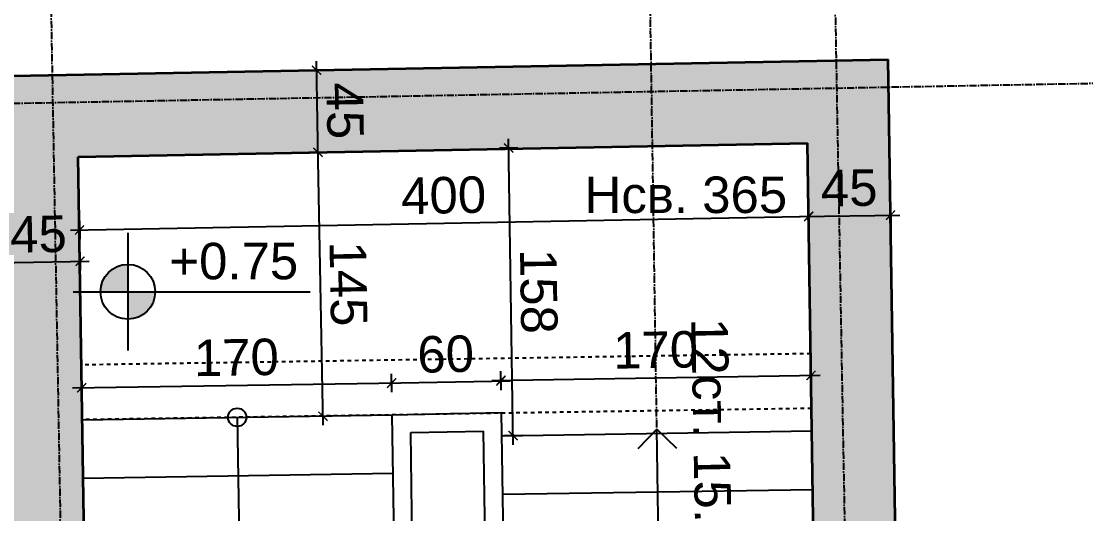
# Model space of a CAD drawing. Header units: inches. Extents: x -72385 to 39588, y -6525 to 66685.
# Drawn here: x -31193 to -30610, y 20657 to 20927 of the extents above; entities that cross this region are included whole.
import ezdxf

# ---------------------------------------------------------------- set-up
doc = ezdxf.new("R2010")
doc.units = ezdxf.units.IN
doc.header["$MEASUREMENT"] = 0
doc.linetypes.add('DashDot', pattern=[0.6, 0.4, -0.1, 0, -0.1])
doc.linetypes.add('Hidden', pattern=[0.4, 0.2, -0.2])
for name, color, linetype, lineweight in [('Изгледни линии', 253, 'Continuous', 25), ('Линия на разрез', 252, 'DashDot', 25), ('Надписи Hсв', 252, 'Continuous', 25), ('Надписи коти външни', 252, 'Continuous', 25), ('Надписи коти вътрешни', 252, 'Continuous', 25), ('Надписи нива', 252, 'Continuous', 25), ('Оси', 252, 'DashDot', 25), ('Пунктир', 253, 'Hidden', 25), ('Разрезни линии', 7, 'Continuous', 35), ('Щрих стени', 254, 'Continuous', 25)]:
    doc.layers.add(name, color=color, linetype=linetype, lineweight=lineweight)
doc.styles.add('Arial Regular', font='arial.ttf')
doc.styles.get("Standard").update_dxf_attribs({"font": 'arial.ttf'})
doc.dimstyles.new('Annotative', dxfattribs={"dimscale": 0, "dimtxt": 20, "dimasz": 5, "dimexe": 5, "dimexo": 5, "dimgap": 5, "dimtad": 1, "dimdec": 0, "dimzin": 0, "dimdsep": 46, "dimtxsty": 'Standard', "dimblk": 'ARCHTICK', "dimcen": 5, "dimdle": 5, "dimadec": 0, "dimazin": 0, "dimtfac": 1, "dimtdec": 0, "dimtofl": 0, "dimtmove": 0, "dimatfit": 3, "dimldrblk": 'ARCHTICK', "dimfxl": 5, "dimfxlon": 1, "dimtolj": 1, "dimtzin": 0, "dimarcsym": 1})

# ---------------------------------------------------------------- blocks, each defined once
blk = doc.blocks.new('_ArchTick')
at = {"color": 0, "linetype": 'ByBlock', "const_width": 0.15}
blk.add_lwpolyline([(-0.5, -0.5), (0.5, 0.5)], dxfattribs=at)
blk = doc.blocks.new('*D3663')
at = {"layer": 'Defpoints', "color": 0, "ltscale": 50, "transparency": 16777216}
for p in [(-30926.22, 20857.64), (-30762.36, 20860.17), (-30759.93, 20702.58)]:
    blk.add_point(p, dxfattribs=at)
at = {"layer": 'Надписи коти вътрешни', "color": 0, "lineweight": -2, "ltscale": 50, "transparency": 16777216}
for p, q in [((-30921.22, 20857.71), (-30931.22, 20857.56)), ((-30923.71, 20695.05), (-30926.3, 20862.64)), ((-30918.78, 20700.13), (-30928.78, 20699.97))]:
    blk.add_line(p, q, dxfattribs=at)
at = {"layer": 'Надписи коти вътрешни', "color": 0, "lineweight": -2, "ltscale": 50, "transparency": 16777216, "xscale": 5, "yscale": 5, "zscale": 5}
for p, rotation in [((-30926.22, 20857.64), 90.88539466403869), ((-30923.78, 20700.05), 270.8853946640387)]:
    blk.add_blockref('_ArchTick', p, dxfattribs=dict(at, rotation=rotation))
at = {"layer": 'Надписи коти вътрешни', "color": 0, "ltscale": 50, "transparency": 16777216, "insert": (-30909.79, 20779.08), "char_height": 20, "attachment_point": 5, "rotation": 270.88539}
blk.add_mtext('\\A1;158', dxfattribs=at)
blk = doc.blocks.new('*D3664')
at = {"layer": 'Defpoints', "color": 0, "ltscale": 50, "transparency": 16777216}
for p in [(-30990.36, 20728.88), (-31160.07, 20708.76), (-30990.09, 20711.38)]:
    blk.add_point(p, dxfattribs=at)
at = {"layer": 'Надписи коти вътрешни', "color": 0, "lineweight": -2, "ltscale": 50, "transparency": 16777216}
for p, q in [((-31160.26, 20721.26), (-31160.42, 20731.26)), ((-30990.28, 20723.88), (-30990.44, 20733.88)), ((-31165.34, 20726.18), (-30985.36, 20728.96))]:
    blk.add_line(p, q, dxfattribs=at)
at = {"layer": 'Надписи коти вътрешни', "color": 0, "lineweight": -2, "ltscale": 50, "transparency": 16777216, "xscale": 5, "yscale": 5, "zscale": 5}
for p, rotation in [((-31160.34, 20726.26), 180.8853946640363), ((-30990.36, 20728.88), 0.8853946640362843)]:
    blk.add_blockref('_ArchTick', p, dxfattribs=dict(at, rotation=rotation))
at = {"layer": 'Надписи коти вътрешни', "color": 0, "ltscale": 50, "transparency": 16777216, "insert": (-31075.58, 20742.78), "char_height": 20, "attachment_point": 5, "rotation": 0.88539}
blk.add_mtext('\\A1;170', dxfattribs=at)
blk = doc.blocks.new('*D3665')
at = {"layer": 'Defpoints', "color": 0, "ltscale": 50, "transparency": 16777216}
for p in [(-30930.46, 20730.02), (-30930.1, 20712.62), (-30990.09, 20711.38)]:
    blk.add_point(p, dxfattribs=at)
at = {"layer": 'Надписи коти вътрешни', "color": 0, "lineweight": -2, "ltscale": 50, "transparency": 16777216}
for p, q in [((-30930.36, 20725.02), (-30930.56, 20735.02)), ((-30995.45, 20728.68), (-30925.46, 20730.12)), ((-30990.34, 20723.78), (-30990.55, 20733.78))]:
    blk.add_line(p, q, dxfattribs=at)
at = {"layer": 'Надписи коти вътрешни', "color": 0, "lineweight": -2, "ltscale": 50, "transparency": 16777216, "xscale": 5, "yscale": 5, "zscale": 5}
for p, rotation in [((-30990.45, 20728.78), 181.1802608276833), ((-30930.46, 20730.02), 1.180260827683264)]:
    blk.add_blockref('_ArchTick', p, dxfattribs=dict(at, rotation=rotation))
at = {"layer": 'Надписи коти вътрешни', "color": 0, "ltscale": 50, "transparency": 16777216, "insert": (-30960.77, 20744.61), "char_height": 20, "attachment_point": 5, "rotation": 1.18026}
blk.add_mtext('\\A1;60', dxfattribs=at)
blk = doc.blocks.new('*D3666')
at = {"layer": 'Defpoints', "color": 0, "ltscale": 50, "transparency": 16777216}
for p in [(-30760.4, 20733), (-30929.91, 20699.96), (-30759.93, 20702.58)]:
    blk.add_point(p, dxfattribs=at)
at = {"layer": 'Надписи коти вътрешни', "color": 0, "lineweight": -2, "ltscale": 50, "transparency": 16777216}
for p, q in [((-30930.3, 20725.37), (-30930.45, 20735.37)), ((-30760.32, 20728), (-30760.47, 20738)), ((-30935.37, 20730.3), (-30755.4, 20733.08))]:
    blk.add_line(p, q, dxfattribs=at)
at = {"layer": 'Надписи коти вътрешни', "color": 0, "lineweight": -2, "ltscale": 50, "transparency": 16777216, "xscale": 5, "yscale": 5, "zscale": 5}
for p, rotation in [((-30760.4, 20733), 0.8853946640390069), ((-30930.38, 20730.37), 180.885394664039)]:
    blk.add_blockref('_ArchTick', p, dxfattribs=dict(at, rotation=rotation))
at = {"layer": 'Надписи коти вътрешни', "color": 0, "ltscale": 50, "transparency": 16777216, "insert": (-30845.62, 20746.9), "char_height": 20, "attachment_point": 5, "rotation": 0.88539}
blk.add_mtext('\\A1;170', dxfattribs=at)
blk = doc.blocks.new('*D3667')
at = {"layer": 'Defpoints', "color": 0, "ltscale": 50, "transparency": 16777216}
for p in [(-30762.36, 20860.17), (-31162.29, 20852.75), (-30761.62, 20820.11)]:
    blk.add_point(p, dxfattribs=at)
at = {"layer": 'Надписи коти вътрешни', "color": 0, "lineweight": -2, "ltscale": 50, "transparency": 16777216}
for p, q in [((-30761.71, 20825.11), (-30761.53, 20815.11)), ((-31166.55, 20812.6), (-30756.62, 20820.2)), ((-31161.64, 20817.69), (-31161.46, 20807.69))]:
    blk.add_line(p, q, dxfattribs=at)
at = {"layer": 'Надписи коти вътрешни', "color": 0, "lineweight": -2, "ltscale": 50, "transparency": 16777216, "xscale": 5, "yscale": 5, "zscale": 5}
for p, rotation in [((-30761.62, 20820.11), 1.062315361859178), ((-31161.55, 20812.69), 181.0623153618592)]:
    blk.add_blockref('_ArchTick', p, dxfattribs=dict(at, rotation=rotation))
at = {"layer": 'Надписи коти вътрешни', "color": 0, "ltscale": 50, "transparency": 16777216, "insert": (-30961.87, 20831.61), "char_height": 20, "attachment_point": 5, "rotation": 1.06232}
blk.add_mtext('\\A1;400', dxfattribs=at)
blk = doc.blocks.new('*D3668')
at = {"layer": 'Defpoints', "color": 0, "ltscale": 50, "transparency": 16777216}
for p in [(-31030.75, 20855.18), (-30992.79, 20855.9), (-30990.07, 20711.38)]:
    blk.add_point(p, dxfattribs=at)
at = {"layer": 'Надписи коти вътрешни', "color": 0, "lineweight": -2, "ltscale": 50, "transparency": 16777216}
for p, q in [((-31027.94, 20705.67), (-31030.84, 20860.18)), ((-31025.75, 20855.28), (-31035.74, 20855.09)), ((-31023.03, 20710.76), (-31033.03, 20710.58))]:
    blk.add_line(p, q, dxfattribs=at)
at = {"layer": 'Надписи коти вътрешни', "color": 0, "lineweight": -2, "ltscale": 50, "transparency": 16777216, "xscale": 5, "yscale": 5, "zscale": 5}
for p, rotation in [((-31030.75, 20855.18), 91.0751191790558), ((-31028.03, 20710.67), 271.0751191790558)]:
    blk.add_blockref('_ArchTick', p, dxfattribs=dict(at, rotation=rotation))
at = {"layer": 'Надписи коти вътрешни', "color": 0, "ltscale": 50, "transparency": 16777216, "insert": (-31014.18, 20783.21), "char_height": 20, "attachment_point": 5, "rotation": 271.07512}
blk.add_mtext('\\A1;145', dxfattribs=at)
blk = doc.blocks.new('*D6781')
at = {"layer": 'Defpoints', "color": 0, "ltscale": 10, "transparency": 16777216}
for p in [(-30722.28, 21133.46), (-30718.06, 20906), (-31300.8, 20895.19)]:
    blk.add_point(p, dxfattribs=at)
at = {"layer": 'Надписи коти външни', "color": 0, "lineweight": -2, "ltscale": 10, "transparency": 16777216}
for p, q in [((-30722.19, 21128.46), (-30722.37, 21138.46)), ((-31310.01, 21122.56), (-30717.28, 21133.55)), ((-31304.92, 21117.65), (-31305.11, 21127.65))]:
    blk.add_line(p, q, dxfattribs=at)
at = {"layer": 'Надписи коти външни', "color": 0, "lineweight": -2, "ltscale": 10, "transparency": 16777216, "xscale": 5, "yscale": 5, "zscale": 5}
for p, rotation in [((-30722.28, 21133.46), 1.062315361852461), ((-31305.01, 21122.65), 181.0623153618525)]:
    blk.add_blockref('_ArchTick', p, dxfattribs=dict(at, rotation=rotation))
at = {"layer": 'Надписи коти външни', "color": 0, "ltscale": 10, "transparency": 16777216, "insert": (-31013.93, 21143.27), "char_height": 20, "attachment_point": 5, "rotation": 1.06232}
blk.add_mtext('\\A1;583', dxfattribs=at)
blk = doc.blocks.new('*D6808')
at = {"layer": 'Defpoints', "color": 0, "ltscale": 10, "transparency": 16777216}
for p in [(-30724.14, 21233.44), (-30718.06, 20906), (-33769.53, 20849.42)]:
    blk.add_point(p, dxfattribs=at)
at = {"layer": 'Надписи коти външни', "color": 0, "lineweight": -2, "ltscale": 10, "transparency": 16777216}
for p, q in [((-30724.04, 21228.44), (-30724.23, 21238.44)), ((-33780.6, 21176.77), (-30719.14, 21233.54)), ((-33775.51, 21171.86), (-33775.69, 21181.86))]:
    blk.add_line(p, q, dxfattribs=at)
at = {"layer": 'Надписи коти външни', "color": 0, "lineweight": -2, "ltscale": 10, "transparency": 16777216, "xscale": 5, "yscale": 5, "zscale": 5}
for p, rotation in [((-30724.14, 21233.44), 1.062315361859038), ((-33775.6, 21176.86), 181.062315361859)]:
    blk.add_blockref('_ArchTick', p, dxfattribs=dict(at, rotation=rotation))
at = {"layer": 'Надписи коти външни', "color": 0, "ltscale": 10, "transparency": 16777216, "insert": (-32250.15, 21220.37), "char_height": 20, "attachment_point": 5, "rotation": 1.06232}
blk.add_mtext('\\A1;3052', dxfattribs=at)
blk = doc.blocks.new('*D6838')
at = {"layer": 'Defpoints', "color": 0, "ltscale": 10, "transparency": 16777216}
for p in [(-31181.59, 21174.84), (-31176.26, 20882.32), (-31746.16, 20871.93)]:
    blk.add_point(p, dxfattribs=at)
at = {"layer": 'Надписи коти външни', "color": 0, "lineweight": -2, "ltscale": 10, "transparency": 16777216}
for p, q in [((-31181.5, 21169.84), (-31181.68, 21179.84)), ((-31756.49, 21164.36), (-31176.59, 21174.93)), ((-31751.4, 21159.46), (-31751.58, 21169.45))]:
    blk.add_line(p, q, dxfattribs=at)
at = {"layer": 'Надписи коти външни', "color": 0, "lineweight": -2, "ltscale": 10, "transparency": 16777216, "xscale": 5, "yscale": 5, "zscale": 5}
for p, rotation in [((-31181.59, 21174.84), 1.043831995326631), ((-31751.49, 21164.45), 181.0438319953267)]:
    blk.add_blockref('_ArchTick', p, dxfattribs=dict(at, rotation=rotation))
at = {"layer": 'Надписи коти външни', "color": 0, "ltscale": 10, "transparency": 16777216, "insert": (-31466.82, 21184.86), "char_height": 20, "attachment_point": 5, "rotation": 1.04383}
blk.add_mtext('\\A1;570', dxfattribs=at)
blk = doc.blocks.new('*D6839')
at = {"layer": 'Defpoints', "color": 0, "ltscale": 10, "transparency": 16777216}
for p in [(-30751.76, 21182.92), (-30746.33, 20890.47), (-31176.26, 20882.5)]:
    blk.add_point(p, dxfattribs=at)
at = {"layer": 'Надписи коти външни', "color": 0, "lineweight": -2, "ltscale": 10, "transparency": 16777216}
for p, q in [((-30751.66, 21177.92), (-30751.85, 21187.92)), ((-31186.68, 21174.86), (-30746.76, 21183.01)), ((-31181.59, 21169.95), (-31181.78, 21179.95))]:
    blk.add_line(p, q, dxfattribs=at)
at = {"layer": 'Надписи коти външни', "color": 0, "lineweight": -2, "ltscale": 10, "transparency": 16777216, "xscale": 5, "yscale": 5, "zscale": 5}
for p, rotation in [((-30751.76, 21182.92), 1.062315361859432), ((-31181.68, 21174.95), 181.0623153618594)]:
    blk.add_blockref('_ArchTick', p, dxfattribs=dict(at, rotation=rotation))
at = {"layer": 'Надписи коти външни', "color": 0, "ltscale": 10, "transparency": 16777216, "insert": (-30967, 21194.15), "char_height": 20, "attachment_point": 5, "rotation": 1.06232}
blk.add_mtext('\\A1;430', dxfattribs=at)
blk = doc.blocks.new('*D6827')
at = {"layer": 'Defpoints', "color": 0, "ltscale": 10, "transparency": 16777216}
for p in [(-30396.5, 20910.97), (-30718.06, 20906), (-30702.75, 19915.26)]:
    blk.add_point(p, dxfattribs=at)
at = {"layer": 'Надписи коти външни', "color": 0, "lineweight": -2, "ltscale": 10, "transparency": 16777216}
for p, q in [((-30381.11, 19915.23), (-30396.58, 20915.97)), ((-30401.5, 20910.89), (-30391.5, 20911.05)), ((-30386.19, 19920.15), (-30376.19, 19920.3))]:
    blk.add_line(p, q, dxfattribs=at)
at = {"layer": 'Надписи коти външни', "color": 0, "lineweight": -2, "ltscale": 10, "transparency": 16777216, "xscale": 5, "yscale": 5, "zscale": 5}
for p, rotation in [((-30396.5, 20910.97), 90.88539466403769), ((-30381.19, 19920.23), 270.8853946640377)]:
    blk.add_blockref('_ArchTick', p, dxfattribs=dict(at, rotation=rotation))
at = {"layer": 'Надписи коти външни', "color": 0, "ltscale": 10, "transparency": 16777216, "insert": (-30373.63, 20415.83), "char_height": 20, "attachment_point": 5, "rotation": 270.88539}
blk.add_mtext('\\A1;990', dxfattribs=at)
blk = doc.blocks.new('*D6830')
at = {"layer": 'Defpoints', "color": 0, "ltscale": 10, "transparency": 16777216}
for p in [(-30718.06, 20906), (-30495.24, 20909.44), (-30713.66, 20620.89)]:
    blk.add_point(p, dxfattribs=at)
at = {"layer": 'Надписи коти външни', "color": 0, "lineweight": -2, "ltscale": 10, "transparency": 16777216}
for p, q in [((-30490.76, 20619.34), (-30495.32, 20914.44)), ((-30500.24, 20909.37), (-30490.24, 20909.52)), ((-30495.84, 20624.26), (-30485.84, 20624.41))]:
    blk.add_line(p, q, dxfattribs=at)
at = {"layer": 'Надписи коти външни', "color": 0, "lineweight": -2, "ltscale": 10, "transparency": 16777216, "xscale": 5, "yscale": 5, "zscale": 5}
for p, rotation in [((-30495.24, 20909.44), 90.88539466403809), ((-30490.84, 20624.34), 270.8853946640381)]:
    blk.add_blockref('_ArchTick', p, dxfattribs=dict(at, rotation=rotation))
at = {"layer": 'Надписи коти външни', "color": 0, "ltscale": 10, "transparency": 16777216, "insert": (-30477.83, 20767.12), "char_height": 20, "attachment_point": 5, "rotation": 270.88539}
blk.add_mtext('\\A1;285', dxfattribs=at)
blk = doc.blocks.new('*D7073')
at = {"layer": 'Defpoints', "color": 0, "ltscale": 10, "transparency": 16777216}
for p in [(-30446.38, 20895.93), (-30746.33, 20890.47), (-30736.15, 20330.76)]:
    blk.add_point(p, dxfattribs=at)
at = {"layer": 'Надписи коти външни', "color": 0, "lineweight": -2, "ltscale": 10, "transparency": 16777216}
for p, q in [((-30436.11, 20331.22), (-30446.47, 20900.93)), ((-30451.38, 20895.84), (-30441.38, 20896.02)), ((-30441.2, 20336.13), (-30431.2, 20336.31))]:
    blk.add_line(p, q, dxfattribs=at)
at = {"layer": 'Надписи коти външни', "color": 0, "lineweight": -2, "ltscale": 10, "transparency": 16777216, "xscale": 5, "yscale": 5, "zscale": 5}
for p, rotation in [((-30446.38, 20895.93), 91.04239604084214), ((-30436.2, 20336.22), 271.0423960408421)]:
    blk.add_blockref('_ArchTick', p, dxfattribs=dict(at, rotation=rotation))
at = {"layer": 'Надписи коти външни', "color": 0, "ltscale": 10, "transparency": 16777216, "insert": (-30426.08, 20616.35), "char_height": 20, "attachment_point": 5, "rotation": 271.0424}
blk.add_mtext('\\A1;560', dxfattribs=at)
blk = doc.blocks.new('*D7527')
at = {"layer": 'Defpoints', "color": 0, "ltscale": 10, "transparency": 16777216}
for p in [(-31206.69, 20813.05), (-31161.57, 20813.89), (-31161.23, 20795.56)]:
    blk.add_point(p, dxfattribs=at)
at = {"layer": 'Надписи коти вътрешни', "color": 0, "lineweight": -2, "ltscale": 10, "transparency": 16777216}
for p, q in [((-31206.44, 20799.73), (-31206.25, 20789.73)), ((-31161.33, 20800.56), (-31161.14, 20790.56)), ((-31211.35, 20794.63), (-31156.23, 20795.66))]:
    blk.add_line(p, q, dxfattribs=at)
at = {"layer": 'Надписи коти вътрешни', "color": 0, "lineweight": -2, "ltscale": 10, "transparency": 16777216, "xscale": 5, "yscale": 5, "zscale": 5}
for p, rotation in [((-31206.35, 20794.73), 181.0623153618613), ((-31161.23, 20795.56), 1.06231536186129)]:
    blk.add_blockref('_ArchTick', p, dxfattribs=dict(at, rotation=rotation))
at = {"layer": 'Надписи коти вътрешни', "color": 0, "ltscale": 10, "transparency": 16777216, "insert": (-31184.07, 20810.31), "char_height": 20, "attachment_point": 5, "rotation": 1.06232}
blk.add_mtext('\\A1;45', dxfattribs=at)
blk = doc.blocks.new('*D7528')
at = {"layer": 'Defpoints', "color": 0, "ltscale": 10, "transparency": 16777216}
for p in [(-30762.08, 20842), (-30717.09, 20842.7), (-30716.75, 20820.82)]:
    blk.add_point(p, dxfattribs=at)
at = {"layer": 'Надписи коти вътрешни', "color": 0, "lineweight": -2, "ltscale": 10, "transparency": 16777216}
for p, q in [((-30761.82, 20825.12), (-30761.66, 20815.12)), ((-30716.82, 20825.82), (-30716.67, 20815.82)), ((-30766.74, 20820.04), (-30711.75, 20820.89))]:
    blk.add_line(p, q, dxfattribs=at)
at = {"layer": 'Надписи коти вътрешни', "color": 0, "lineweight": -2, "ltscale": 10, "transparency": 16777216, "xscale": 5, "yscale": 5, "zscale": 5}
for p, rotation in [((-30761.74, 20820.12), 180.8853946640389), ((-30716.75, 20820.82), 0.8853946640388796)]:
    blk.add_blockref('_ArchTick', p, dxfattribs=dict(at, rotation=rotation))
at = {"layer": 'Надписи коти вътрешни', "color": 0, "ltscale": 10, "transparency": 16777216, "insert": (-30739.48, 20835.64), "char_height": 20, "attachment_point": 5, "rotation": 0.88539}
blk.add_mtext('\\A1;45', dxfattribs=at)
blk = doc.blocks.new('*D7529')
at = {"layer": 'Defpoints', "color": 0, "ltscale": 10, "transparency": 16777216}
for p in [(-31031.58, 20900.19), (-31008.09, 20900.62), (-31007.26, 20855.63)]:
    blk.add_point(p, dxfattribs=at)
at = {"layer": 'Надписи коти вътрешни', "color": 0, "lineweight": -2, "ltscale": 10, "transparency": 16777216}
for p, q in [((-31030.65, 20850.19), (-31031.67, 20905.18)), ((-31026.58, 20900.28), (-31036.58, 20900.09)), ((-31025.75, 20855.29), (-31035.75, 20855.1))]:
    blk.add_line(p, q, dxfattribs=at)
at = {"layer": 'Надписи коти вътрешни', "color": 0, "lineweight": -2, "ltscale": 10, "transparency": 16777216, "xscale": 5, "yscale": 5, "zscale": 5}
for p, rotation in [((-31031.58, 20900.19), 91.06231536185814), ((-31030.75, 20855.19), 271.0623153618581)]:
    blk.add_blockref('_ArchTick', p, dxfattribs=dict(at, rotation=rotation))
at = {"layer": 'Надписи коти вътрешни', "color": 0, "ltscale": 10, "transparency": 16777216, "insert": (-31016, 20877.97), "char_height": 20, "attachment_point": 5, "rotation": 271.06232}
blk.add_mtext('\\A1;45', dxfattribs=at)

msp = doc.modelspace()

# ---------------------------------------------------------------- hatches: boundary and pattern name
at = {"layer": 'Надписи нива', "ltscale": 50}
h = msp.add_hatch(color=256, dxfattribs=at)
h.dxf.hatch_style = 1
h.paths.add_polyline_path([(-31135.06, 20763.82, 0.414214), (-31120.06, 20778.82), (-31135.06, 20778.82)])
h.paths.add_polyline_path([(-31135.06, 20778.82), (-31135.06, 20793.82, 0.414214), (-31150.06, 20778.82)])
at = {"layer": 'Щрих стени', "ltscale": 10}
h = msp.add_hatch(color=256, dxfattribs=at)
h.dxf.hatch_style = 1
h.paths.add_polyline_path([(-31695.73, 20887.87), (-31790.71, 20886.11), (-31789.88, 20841.12), (-31769.88, 20841.49), (-31764.23, 20352.22), (-31721.73, 20352.71), (-31722.25, 20397.7), (-31627, 20399.68), (-31627.62, 20429.67), (-31722.6, 20427.7), (-31727.39, 20842.28), (-31694.89, 20842.88)])
h.paths.add_polyline_path([(-31450.77, 20892.41), (-31545.75, 20890.65), (-31544.92, 20845.66), (-31449.94, 20847.42)])
h.paths.add_polyline_path([(-30718.06, 20906), (-31300.8, 20895.19), (-31299.96, 20850.2), (-31207.29, 20851.92), (-31201.28, 20463.5), (-31231.28, 20462.88), (-31230.89, 20437.88), (-31527.64, 20431.74), (-31527.02, 20401.75), (-31185.44, 20408.82), (-31184.43, 20343.82), (-31154.44, 20344.44), (-31162.29, 20852.75), (-30762.36, 20860.17), (-30758.65, 20620.2), (-30713.66, 20620.89)])
h.paths.add_polyline_path([(-30710.26, 20400.92), (-30755.25, 20400.22), (-30748.36, 19954.27), (-31716.89, 19933.05), (-31717.41, 19978.05), (-31747.41, 19977.7), (-31746.88, 19932.4), (-31884.19, 19929.39), (-31883.22, 19887.77), (-30702.75, 19915.26)])

# ---------------------------------------------------------------- linework, layer by layer
at = {"layer": 'Изгледни линии', "ltscale": 50}
for p, q in [((-30990.09, 20711.51), (-30930.1, 20712.62)), ((-30984.45, 20346.55), (-30990.09, 20711.51)), ((-30927.72, 20558.47), (-30930.1, 20712.62)), ((-31160.07, 20708.76), (-30990.09, 20711.38)), ((-30979.94, 20701.69), (-30939.94, 20702.43)), ((-30974.61, 20356.75), (-30979.94, 20701.69)), ((-30934.62, 20357.58), (-30939.94, 20702.43)), ((-30929.91, 20699.96), (-30759.93, 20702.58)), ((-31159.57, 20676.76), (-30989.59, 20679.39)), ((-30929.41, 20667.96), (-30759.43, 20670.59))]:
    msp.add_line(p, q, dxfattribs=at)
at = {"layer": 'Линия на разрез', "ltscale": 10}
msp.add_line((-30830.54, 19771.24), (-30849.43, 20993.1), dxfattribs=at)
at = {"layer": 'Надписи нива', "ltscale": 50}
for p, q in [((-31135.06, 20811.14), (-31135.06, 20746.63)), ((-31165.06, 20778.82), (-31035.06, 20778.82)), ((-31075.08, 20710.07), (-31069.64, 20358.11)), ((-30844.95, 20703.61), (-30855.36, 20692.81)), ((-30843.46, 20607.11), (-30844.95, 20703.61)), ((-30844.95, 20703.61), (-30834.15, 20693.2))]:
    msp.add_line(p, q, dxfattribs=at)
for centre, radius in [((-31135.06, 20778.82), 15), ((-31075.08, 20710.07), 5)]:
    msp.add_circle(centre, radius, dxfattribs=at)
at = {"layer": 'Оси', "ltscale": 10}
for p, q in [((-30753.48, 21282.91), (-30721.54, 19529.71)), ((-31183.41, 21274.93), (-31151.43, 19519.71)), ((-35083.09, 20810.06), (-30346.4, 20897.89))]:
    msp.add_line(p, q, dxfattribs=at)
at = {"layer": 'Пунктир', "ltscale": 10}
for p, q in [((-30760.58, 20744.93), (-31160.53, 20738.75)), ((-30760.12, 20714.94), (-31160.07, 20708.76))]:
    msp.add_line(p, q, dxfattribs=at)
at = {"layer": 'Разрезни линии', "ltscale": 50}
for p, q in [((-31300.8, 20895.19), (-30718.06, 20906)), ((-30713.66, 20620.89), (-30718.06, 20906)), ((-31162.29, 20852.75), (-30762.36, 20860.17)), ((-30758.65, 20620.2), (-30762.36, 20860.17)), ((-31154.44, 20344.44), (-31162.29, 20852.75))]:
    msp.add_line(p, q, dxfattribs=at)

# ---------------------------------------------------------------- texts
at = {"layer": 'Надписи Hсв', "ltscale": 100, "insert": (-30884.59, 20841.97), "char_height": 20, "width": 180.4891, "attachment_point": 1, "style": 'Arial Regular'}
msp.add_mtext('\\pxt8;Hсв. 365', dxfattribs=at)
at = {"layer": 'Надписи нива', "ltscale": 100, "insert": (-31112.3, 20805.66), "char_height": 20, "width": 180.4891, "attachment_point": 1, "style": 'Arial Regular'}
msp.add_mtext('+0.75', dxfattribs=at)
at = {"layer": 'Надписи нива', "ltscale": 100, "insert": (-30806.09, 20764.6), "char_height": 20, "width": 180.4891, "attachment_point": 1, "rotation": 271.05387, "style": 'Arial Regular'}
msp.add_mtext('12ст. 15.8/30', dxfattribs=at)

# ---------------------------------------------------------------- dimensions: what is measured, and where the dimension line sits
at = {"layer": 'Надписи коти външни', "ltscale": 10}
for p1, p2, distance, picture, middle in [((-33769.53, 20849.42), (-30718.06, 20906), 327.5, '*D6808', (-32250.15, 21220.37)), ((-31176.26, 20882.5), (-30746.33, 20890.47), 292.5, '*D6839', (-30967, 21194.15)), ((-31746.16, 20871.93), (-31176.26, 20882.32), 292.57, '*D6838', (-31466.82, 21184.86)), ((-31300.8, 20895.19), (-30718.06, 20906), 227.5, '*D6781', (-31013.93, 21143.27)), ((-30713.66, 20620.89), (-30718.06, 20906), -222.85, '*D6830', (-30477.83, 20767.12)), ((-30736.15, 20330.76), (-30746.33, 20890.47), -300, '*D7073', (-30426.08, 20616.35))]:
    dim = msp.add_aligned_dim(p1=p1, p2=p2, distance=distance, dimstyle='Annotative', override={"dimscale": 0, "dimtix": 0, "dimtofl": 0, "dimtmove": 0, "dimatfit": 3}, dxfattribs=at)
    dim.commit()
    dim.dimension.update_dxf_attribs({"geometry": picture, "text_midpoint": middle})
dim = msp.add_aligned_dim(p1=(-30702.75, 19915.26), p2=(-30718.06, 20906), distance=-321.6, text='990', dimstyle='Annotative', override={"dimscale": 0, "dimtix": 0, "dimtofl": 0, "dimtmove": 0, "dimatfit": 3}, dxfattribs=at)
dim.commit()
dim.dimension.update_dxf_attribs({"geometry": '*D6827', "text_midpoint": (-30373.63, 20415.83)})
at = {"layer": 'Надписи коти вътрешни', "ltscale": 10}
for p1, p2, distance, picture, middle in [((-31007.26, 20855.63), (-31008.09, 20900.62), 23.49, '*D7529', (-31016, 20877.97)), ((-30762.08, 20842), (-30717.09, 20842.7), -21.89, '*D7528', (-30739.48, 20835.64)), ((-31206.69, 20813.05), (-31161.57, 20813.89), -18.33, '*D7527', (-31184.07, 20810.31))]:
    dim = msp.add_aligned_dim(p1=p1, p2=p2, distance=distance, dimstyle='Annotative', override={"dimscale": 0, "dimtix": 0, "dimtofl": 0, "dimtmove": 0, "dimatfit": 3}, dxfattribs=at)
    dim.commit()
    dim.dimension.update_dxf_attribs({"geometry": picture, "text_midpoint": middle})
at = {"layer": 'Надписи коти вътрешни', "ltscale": 50}
for p1, p2, distance, picture, middle in [((-31162.29, 20852.75), (-30762.36, 20860.17), -40.07, '*D3667', (-30961.87, 20831.61)), ((-30990.07, 20711.38), (-30992.79, 20855.9), 37.97, '*D3668', (-31014.18, 20783.21)), ((-30759.93, 20702.58), (-30762.36, 20860.17), 163.88, '*D3663', (-30909.79, 20779.08)), ((-30929.91, 20699.96), (-30759.93, 20702.58), 30.42, '*D3666', (-30845.62, 20746.9)), ((-31160.07, 20708.76), (-30990.09, 20711.38), 17.5, '*D3664', (-31075.58, 20742.78)), ((-30990.09, 20711.38), (-30930.1, 20712.62), 17.4, '*D3665', (-30960.77, 20744.61))]:
    dim = msp.add_aligned_dim(p1=p1, p2=p2, distance=distance, dimstyle='Annotative', override={"dimscale": 0, "dimtix": 0, "dimtofl": 0, "dimtmove": 0, "dimatfit": 3}, dxfattribs=at)
    dim.commit()
    dim.dimension.update_dxf_attribs({"geometry": picture, "text_midpoint": middle})

doc.saveas('drawing.dxf')
